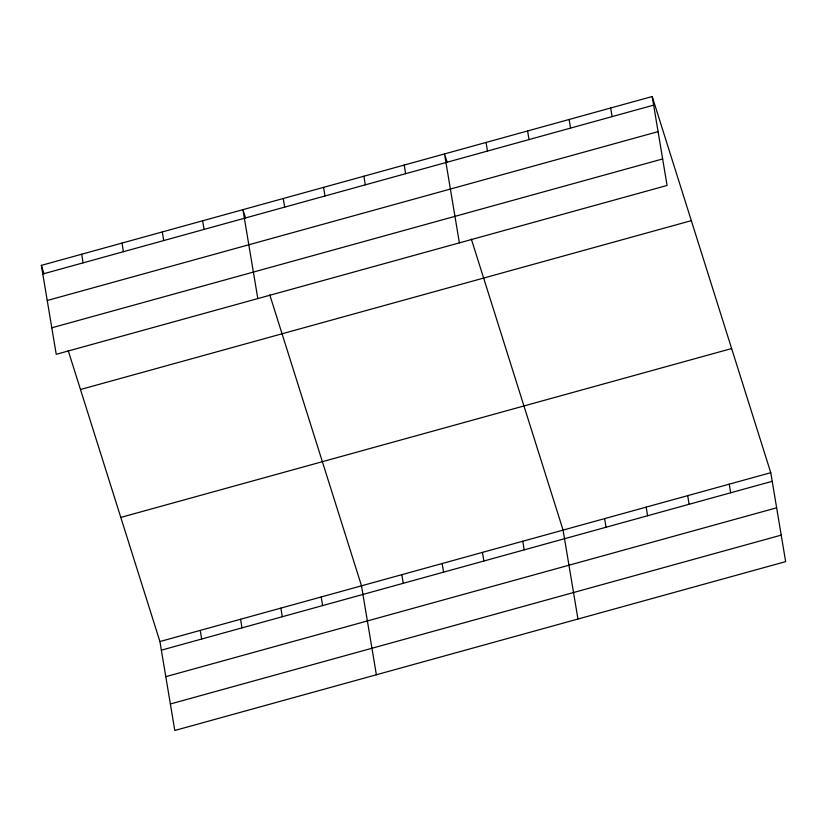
<?xml version="1.0" encoding="UTF-8"?>
<svg xmlns="http://www.w3.org/2000/svg" width="827" height="827" viewBox="0 0 827 827"><rect width="100%" height="100%" fill="white"/><g stroke="black" fill="none" stroke-linecap="round" stroke-linejoin="round"><path stroke-width="1.24" d="M652.203 96.521L667.079 185.455L56.236 354.307L41.35 265.374L652.203 96.521L770.764 472.693L785.65 561.626L174.797 730.479L159.921 641.545L68.207 350.565M42.787 273.995L653.64 105.132M47.232 300.501L658.075 131.638M51.801 327.802L662.644 158.949M80.477 389.517L691.331 220.654M120.794 517.413L731.637 348.549M159.921 641.545L770.764 472.693M161.358 650.167L772.211 481.304M165.793 676.672L776.646 507.809M170.362 703.984L781.215 535.121M447.2 162.443L444.512 153.925L459.388 242.859M471.359 239.117L563.084 530.107L577.959 619.041M245.619 218.173L242.931 209.655L257.817 298.588M269.778 294.846L361.502 585.826L376.378 674.76M41.35 265.374L44.038 273.892M729.228 484.177L730.675 492.789M687.692 495.652L689.139 504.274M610.657 107.996L612.104 116.617M646.156 507.137L647.593 515.759M569.121 119.481L570.568 128.102M604.62 518.622L606.057 527.233M527.585 130.966L529.032 139.577M486.049 142.451L487.485 151.062M522.767 541.251L524.204 549.862M482.451 552.395L483.888 561.006M404.196 165.069L405.633 173.691M442.135 563.538L443.572 572.15M363.88 176.213L365.317 184.834M401.819 574.682L403.256 583.293M323.564 187.367L325.001 195.978M283.248 198.511L284.684 207.122M321.186 596.97L322.623 605.591M280.87 608.114L282.307 616.735M202.615 220.799L204.052 229.41M240.554 619.258L241.991 627.879M162.299 231.942L163.736 240.554M200.237 630.401L201.674 639.023M121.982 243.086L123.419 251.697M81.666 254.23L83.103 262.852"/></g></svg>
